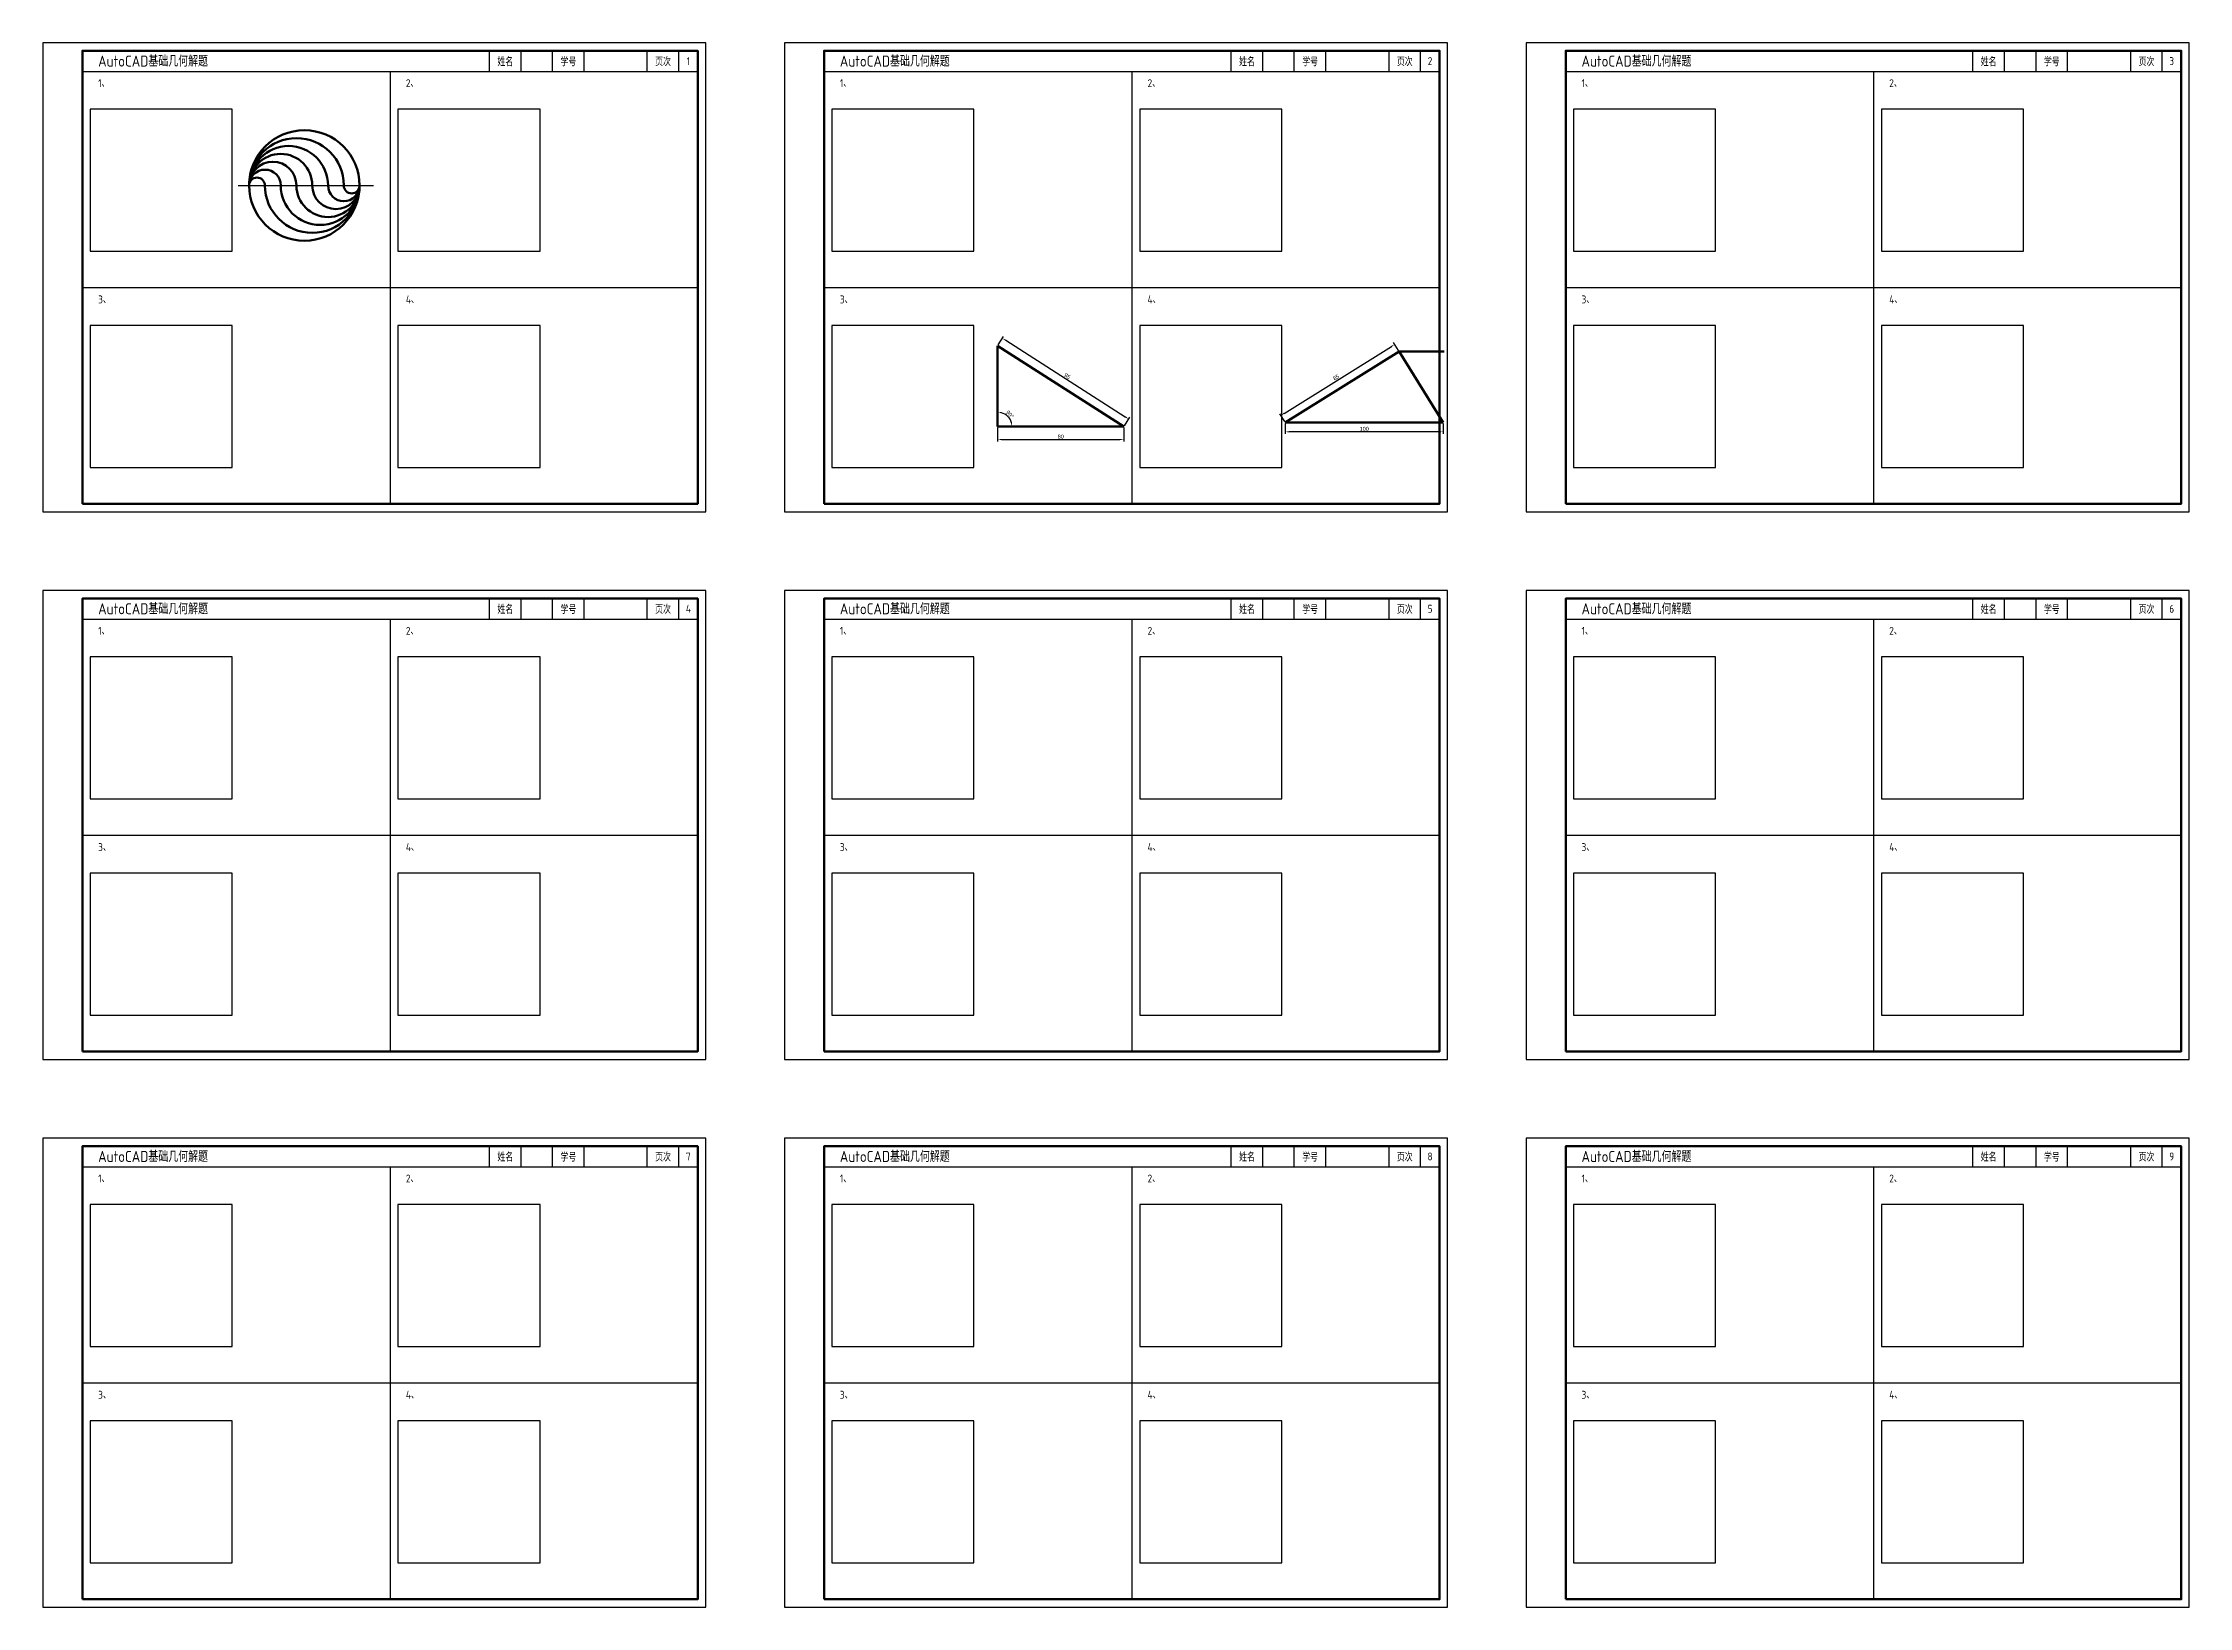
# Model space of a CAD drawing. Header units: millimetres. Extents: x 0 to 1360, y 0 to 991.
import ezdxf
from ezdxf.enums import TextEntityAlignment as Align

# ---------------------------------------------------------------- set-up
doc = ezdxf.new("R2010")
doc.units = ezdxf.units.MM
doc.header["$PDMODE"] = 3
doc.header["$PDSIZE"] = -2
doc.linetypes.add('CENTERX2', pattern=[101.6, 63.5, -12.7, 12.7, -12.7])
doc.layers.add('01 粗实线', color=7, linetype='Continuous', lineweight=50)
doc.layers.add('图框', color=7, linetype='Continuous', lineweight=50)
doc.layers.add('11 细文本', color=7, linetype='Continuous')
doc.styles.add('gb', font='gbenor.shx', dxfattribs={"bigfont": 'gbcbig.shx'})
doc.styles.get("Standard").update_dxf_attribs({"font": 'arial.ttf'})
doc.dimstyles.new('ISO-25', dxfattribs={"dimtxt": 2.5, "dimasz": 2.5, "dimexe": 1.25, "dimexo": 0.625, "dimtad": 1, "dimtxsty": 'Standard', "dimcen": 2.5, "dimadec": 0, "dimazin": 0, "dimtfac": 1, "dimtmove": 0, "dimatfit": 3, "dimfxl": 1, "dimarcsym": 0})

# ---------------------------------------------------------------- blocks, each defined once
blk = doc.blocks.new('*D1')
at = {"color": 0, "lineweight": -2, "transparency": 16777216}
for p, q in [((605.3, 799.7), (608.7, 805)), ((610.2, 802.6), (685.9, 754.1)), ((685.3, 748.4), (688.7, 753.8))]:
    blk.add_line(p, q, dxfattribs=at)
at = {"color": 0, "transparency": 16777216}
for points in [[(610.4, 802.9), (609.9, 802.2), (608, 803.9)], [(686.2, 754.4), (685.7, 753.7), (688, 752.7)]]:
    blk.add_solid(points, dxfattribs=at)
at = {"layer": 'Defpoints', "color": 0, "transparency": 16777216}
for p in [(605, 799.1), (688, 752.7), (685, 747.9)]:
    blk.add_point(p, dxfattribs=at)
at = {"color": 0, "transparency": 16777216, "insert": (649.1, 779.9), "char_height": 2.5, "attachment_point": 5, "rotation": 327.3631}
blk.add_mtext('95', dxfattribs=at)
blk = doc.blocks.new('*D2')
at = {"color": 0, "lineweight": -2, "transparency": 16777216}
for p, q in [((605, 747.3), (605, 738.4)), ((607.5, 739.7), (682.5, 739.7)), ((685, 747.3), (685, 738.4))]:
    blk.add_line(p, q, dxfattribs=at)
at = {"color": 0, "transparency": 16777216}
for points in [[(607.5, 740.1), (607.5, 739.3), (605, 739.7)], [(682.5, 740.1), (682.5, 739.3), (685, 739.7)]]:
    blk.add_solid(points, dxfattribs=at)
at = {"layer": 'Defpoints', "color": 0, "transparency": 16777216}
for p in [(605, 747.9), (685, 747.9), (685, 739.7)]:
    blk.add_point(p, dxfattribs=at)
at = {"color": 0, "transparency": 16777216, "insert": (645, 741.6), "char_height": 2.5, "attachment_point": 5}
blk.add_mtext('80', dxfattribs=at)
blk = doc.blocks.new('*D4')
at = {"color": 0, "linetype": 'Continuous', "lineweight": -2, "transparency": 16777216}
blk.add_arc((605, 747.9), 9.14, 15.7177, 74.2823, dxfattribs=at)
at = {"color": 0, "linetype": 'Continuous', "lineweight": 50, "transparency": 16777216}
for points in [[(607.4, 756.3), (607.5, 757.1), (605, 757)], [(614.2, 750.4), (613.4, 750.3), (614.1, 747.9)]]:
    blk.add_solid(points, dxfattribs=at)
at = {"layer": 'Defpoints', "color": 0, "linetype": 'Continuous', "lineweight": 50, "transparency": 16777216}
for p in [(605, 799.1), (612.9, 752.5), (605, 747.9), (605, 747.9), (685, 747.9)]:
    blk.add_point(p, dxfattribs=at)
at = {"color": 0, "linetype": 'Continuous', "lineweight": 50, "transparency": 16777216, "insert": (612.8, 755.7), "char_height": 2.5, "attachment_point": 5, "rotation": 315}
blk.add_mtext('90°', dxfattribs=at)
blk = doc.blocks.new('*D5')
at = {"color": 0, "linetype": 'Continuous', "lineweight": -2, "transparency": 16777216}
for p, q in [((786.6, 756.3), (854.5, 798.7)), ((859.1, 796.1), (855.9, 801.1)), ((787, 751.1), (783.8, 756.1))]:
    blk.add_line(p, q, dxfattribs=at)
at = {"color": 0, "linetype": 'Continuous', "lineweight": 50, "transparency": 16777216}
for points in [[(854.3, 799), (854.7, 798.3), (856.6, 800)], [(786.4, 756.7), (786.8, 756), (784.5, 755)]]:
    blk.add_solid(points, dxfattribs=at)
at = {"layer": 'Defpoints', "color": 0, "linetype": 'Continuous', "lineweight": 50, "transparency": 16777216}
for p in [(856.6, 800), (859.4, 795.5), (787.3, 750.5)]:
    blk.add_point(p, dxfattribs=at)
at = {"color": 0, "linetype": 'Continuous', "lineweight": 50, "transparency": 16777216, "insert": (819.5, 779.1), "char_height": 2.5, "attachment_point": 5, "rotation": 31.9657}
blk.add_mtext('85', dxfattribs=at)
blk = doc.blocks.new('*D6')
at = {"color": 0, "linetype": 'Continuous', "lineweight": -2, "transparency": 16777216}
for p, q in [((787.3, 749.9), (787.3, 743.4)), ((887.3, 749.9), (887.3, 743.4)), ((884.8, 744.6), (789.8, 744.6))]:
    blk.add_line(p, q, dxfattribs=at)
at = {"color": 0, "linetype": 'Continuous', "lineweight": 50, "transparency": 16777216}
for points in [[(789.8, 745), (789.8, 744.2), (787.3, 744.6)], [(884.8, 745), (884.8, 744.2), (887.3, 744.6)]]:
    blk.add_solid(points, dxfattribs=at)
at = {"layer": 'Defpoints', "color": 0, "linetype": 'Continuous', "lineweight": 50, "transparency": 16777216}
for p in [(787.3, 750.5), (887.3, 750.5), (787.3, 744.6)]:
    blk.add_point(p, dxfattribs=at)
at = {"color": 0, "linetype": 'Continuous', "lineweight": 50, "transparency": 16777216, "insert": (837.3, 746.5), "char_height": 2.5, "attachment_point": 5}
blk.add_mtext('100', dxfattribs=at)

msp = doc.modelspace()

# ---------------------------------------------------------------- linework, layer by layer
at = {"linetype": 'CENTERX2', "lineweight": -3, "ltscale": 50}
msp.add_line((123.815, 900.698), (209.549, 900.698), dxfattribs=at)
at = {"linetype": 'Continuous', "lineweight": 50}
for p, q in [((604.967, 799.13), (684.967, 747.895)), ((604.967, 799.13), (604.967, 747.895)), ((787.305, 750.52), (859.416, 795.52)), ((859.416, 795.52), (887.305, 750.52)), ((859.416, 795.52), (888.038, 795.52)), ((787.305, 750.52), (887.305, 750.52)), ((887.305, 750.52), (787.305, 750.52)), ((885, 750.52), (887.305, 750.52)), ((604.967, 747.895), (684.967, 747.895))]:
    msp.add_line(p, q, dxfattribs=at)
at = {"layer": '01 粗实线', "linetype": 'Continuous', "lineweight": 50}
for centre, radius, start, end in [((165.675, 900.698), 35, 0, 180), ((160.675, 900.698), 30, 0, 180), ((155.675, 900.698), 25, 0, 180), ((150.675, 900.698), 20, 0, 180), ((145.675, 900.698), 15, 0, 180), ((140.675, 900.698), 10, 0, 180), ((135.675, 900.698), 5, 0, 180), ((165.675, 900.698), 35, 180, 0), ((170.675, 900.698), 30, 180, 0), ((175.675, 900.698), 25, 180, 0), ((180.675, 900.698), 20, 180, 0), ((185.675, 900.698), 15, 180, 0), ((190.675, 900.698), 10, 180, 0), ((195.675, 900.698), 5, 180, 0)]:
    msp.add_arc(centre, radius, start, end, dxfattribs=at)
at = {"layer": '图框', "lineweight": -3}
for p, q in [((283, 973), (283, 986)), ((303, 973), (303, 986)), ((323, 973), (323, 986)), ((343, 973), (343, 986)), ((383, 973), (383, 986)), ((403, 973), (403, 986)), ((753, 973), (753, 986)), ((773, 973), (773, 986)), ((793, 973), (793, 986)), ((813, 973), (813, 986)), ((853, 973), (853, 986)), ((873, 973), (873, 986)), ((1223, 973), (1223, 986)), ((1243, 973), (1243, 986)), ((1263, 973), (1263, 986)), ((1283, 973), (1283, 986)), ((1323, 973), (1323, 986)), ((1343, 973), (1343, 986)), ((25, 973), (415, 973)), ((220, 973), (220, 699)), ((495, 973), (885, 973)), ((690, 973), (690, 699)), ((965, 973), (1355, 973)), ((1160, 973), (1160, 699)), ((25, 836), (415, 836)), ((495, 836), (885, 836)), ((965, 836), (1355, 836)), ((25, 626), (415, 626)), ((220, 626), (220, 352)), ((283, 626), (283, 639)), ((303, 626), (303, 639)), ((323, 626), (323, 639)), ((343, 626), (343, 639)), ((383, 626), (383, 639)), ((403, 626), (403, 639)), ((495, 626), (885, 626)), ((690, 626), (690, 352)), ((753, 626), (753, 639)), ((773, 626), (773, 639)), ((793, 626), (793, 639)), ((813, 626), (813, 639)), ((853, 626), (853, 639)), ((873, 626), (873, 639)), ((965, 626), (1355, 626)), ((1160, 626), (1160, 352)), ((1223, 626), (1223, 639)), ((1243, 626), (1243, 639)), ((1263, 626), (1263, 639)), ((1283, 626), (1283, 639)), ((1323, 626), (1323, 639)), ((1343, 626), (1343, 639)), ((25, 489), (415, 489)), ((495, 489), (885, 489)), ((965, 489), (1355, 489)), ((283, 279), (283, 292)), ((303, 279), (303, 292)), ((323, 279), (323, 292)), ((343, 279), (343, 292)), ((383, 279), (383, 292)), ((403, 279), (403, 292)), ((753, 279), (753, 292)), ((773, 279), (773, 292)), ((793, 279), (793, 292)), ((813, 279), (813, 292)), ((853, 279), (853, 292)), ((873, 279), (873, 292)), ((1223, 279), (1223, 292)), ((1243, 279), (1243, 292)), ((1263, 279), (1263, 292)), ((1283, 279), (1283, 292)), ((1323, 279), (1323, 292)), ((1343, 279), (1343, 292)), ((25, 279), (415, 279)), ((220, 279), (220, 5)), ((495, 279), (885, 279)), ((690, 279), (690, 5)), ((965, 279), (1355, 279)), ((1160, 279), (1160, 5)), ((25, 142), (415, 142)), ((495, 142), (885, 142)), ((965, 142), (1355, 142))]:
    msp.add_line(p, q, dxfattribs=at)
at = {"layer": '图框', "color": 4, "lineweight": -3}
for points in [[(0, 694), (420, 694), (420, 991), (0, 991)], [(470, 694), (890, 694), (890, 991), (470, 991)], [(940, 694), (1360, 694), (1360, 991), (940, 991)], [(0, 347), (420, 347), (420, 644), (0, 644)], [(470, 347), (890, 347), (890, 644), (470, 644)], [(940, 347), (1360, 347), (1360, 644), (940, 644)], [(0, 0), (420, 0), (420, 297), (0, 297)], [(470, 0), (890, 0), (890, 297), (470, 297)], [(940, 0), (1360, 0), (1360, 297), (940, 297)]]:
    msp.add_lwpolyline(points, close=True, dxfattribs=at)
at = {"layer": '图框'}
for points in [[(25, 699), (415, 699), (415, 986), (25, 986)], [(495, 699), (885, 699), (885, 986), (495, 986)], [(965, 699), (1355, 699), (1355, 986), (965, 986)], [(25, 352), (415, 352), (415, 639), (25, 639)], [(495, 352), (885, 352), (885, 639), (495, 639)], [(965, 352), (1355, 352), (1355, 639), (965, 639)], [(25, 5), (415, 5), (415, 292), (25, 292)], [(495, 5), (885, 5), (885, 292), (495, 292)], [(965, 5), (1355, 5), (1355, 292), (965, 292)]]:
    msp.add_lwpolyline(points, close=True, dxfattribs=at)
at = {"layer": '图框', "lineweight": -3}
for points in [[(30, 859), (120, 859), (120, 949), (30, 949)], [(225, 859), (315, 859), (315, 949), (225, 949)], [(500, 859), (590, 859), (590, 949), (500, 949)], [(695, 859), (785, 859), (785, 949), (695, 949)], [(970, 859), (1060, 859), (1060, 949), (970, 949)], [(1165, 859), (1255, 859), (1255, 949), (1165, 949)], [(30, 722), (120, 722), (120, 812), (30, 812)], [(225, 722), (315, 722), (315, 812), (225, 812)], [(500, 722), (590, 722), (590, 812), (500, 812)], [(695, 722), (785, 722), (785, 812), (695, 812)], [(970, 722), (1060, 722), (1060, 812), (970, 812)], [(1165, 722), (1255, 722), (1255, 812), (1165, 812)], [(30, 512), (120, 512), (120, 602), (30, 602)], [(225, 512), (315, 512), (315, 602), (225, 602)], [(500, 512), (590, 512), (590, 602), (500, 602)], [(695, 512), (785, 512), (785, 602), (695, 602)], [(970, 512), (1060, 512), (1060, 602), (970, 602)], [(1165, 512), (1255, 512), (1255, 602), (1165, 602)], [(30, 375), (120, 375), (120, 465), (30, 465)], [(225, 375), (315, 375), (315, 465), (225, 465)], [(500, 375), (590, 375), (590, 465), (500, 465)], [(695, 375), (785, 375), (785, 465), (695, 465)], [(970, 375), (1060, 375), (1060, 465), (970, 465)], [(1165, 375), (1255, 375), (1255, 465), (1165, 465)], [(30, 165), (120, 165), (120, 255), (30, 255)], [(225, 165), (315, 165), (315, 255), (225, 255)], [(500, 165), (590, 165), (590, 255), (500, 255)], [(695, 165), (785, 165), (785, 255), (695, 255)], [(970, 165), (1060, 165), (1060, 255), (970, 255)], [(1165, 165), (1255, 165), (1255, 255), (1165, 255)], [(30, 28), (120, 28), (120, 118), (30, 118)], [(225, 28), (315, 28), (315, 118), (225, 118)], [(500, 28), (590, 28), (590, 118), (500, 118)], [(695, 28), (785, 28), (785, 118), (695, 118)], [(970, 28), (1060, 28), (1060, 118), (970, 118)], [(1165, 28), (1255, 28), (1255, 118), (1165, 118)]]:
    msp.add_lwpolyline(points, close=True, dxfattribs=at)

# ---------------------------------------------------------------- texts
at = {"layer": '11 细文本', "char_height": 5, "attachment_point": 1, "style": 'gb'}
for s, insert in [('1、', (35, 968)), ('2、', (230, 968)), ('1、', (505, 968)), ('2、', (700, 968)), ('1、', (975, 968)), ('2、', (1170, 968)), ('3、', (35, 831)), ('4、', (230, 831)), ('3、', (505, 831)), ('4、', (700, 831)), ('3、', (975, 831)), ('4、', (1170, 831)), ('1、', (35, 621)), ('2、', (230, 621)), ('1、', (505, 621)), ('2、', (700, 621)), ('1、', (975, 621)), ('2、', (1170, 621)), ('3、', (35, 484)), ('4、', (230, 484)), ('3、', (505, 484)), ('4、', (700, 484)), ('3、', (975, 484)), ('4、', (1170, 484)), ('1、', (35, 274)), ('2、', (230, 274)), ('1、', (505, 274)), ('2、', (700, 274)), ('1、', (975, 274)), ('2、', (1170, 274)), ('3、', (35, 137)), ('4、', (230, 137)), ('3、', (505, 137)), ('4、', (700, 137)), ('3、', (975, 137)), ('4、', (1170, 137))]:
    msp.add_mtext_dynamic_manual_height_columns(s, width=110, gutter_width=12.5, heights=[0], dxfattribs=dict(at, insert=insert))
at = {"layer": '图框', "lineweight": -3, "style": 'gb'}
for p in [(35, 979.5), (505, 979.5), (975, 979.5), (35, 632.5), (505, 632.5), (975, 632.5), (35, 285.5), (505, 285.5), (975, 285.5)]:
    msp.add_text('AutoCAD基础几何解题', height=7, dxfattribs=at).set_placement(p, align=Align.MIDDLE_LEFT)
for s, p in [('姓名', (293, 979.5)), ('学号', (333, 979.5)), ('页次', (393, 979.5)), ('1', (409, 979.5)), ('姓名', (763, 979.5)), ('学号', (803, 979.5)), ('页次', (863, 979.5)), ('2', (879, 979.5)), ('姓名', (1233, 979.5)), ('学号', (1273, 979.5)), ('页次', (1333, 979.5)), ('3', (1349, 979.5)), ('姓名', (293, 632.5)), ('学号', (333, 632.5)), ('页次', (393, 632.5)), ('4', (409, 632.5)), ('姓名', (763, 632.5)), ('学号', (803, 632.5)), ('页次', (863, 632.5)), ('5', (879, 632.5)), ('姓名', (1233, 632.5)), ('学号', (1273, 632.5)), ('页次', (1333, 632.5)), ('6', (1349, 632.5)), ('姓名', (293, 285.5)), ('学号', (333, 285.5)), ('页次', (393, 285.5)), ('7', (409, 285.5)), ('姓名', (763, 285.5)), ('学号', (803, 285.5)), ('页次', (863, 285.5)), ('8', (879, 285.5)), ('姓名', (1233, 285.5)), ('学号', (1273, 285.5)), ('页次', (1333, 285.5)), ('9', (1349, 285.5))]:
    msp.add_text(s, height=5, dxfattribs=at).set_placement(p, align=Align.MIDDLE)

# ---------------------------------------------------------------- dimensions: what is measured, and where the dimension line sits
dim = msp.add_aligned_dim(p1=(604.967, 799.13), p2=(684.967, 747.895), distance=5.713, dimstyle='ISO-25')
dim.commit()
dim.dimension.update_dxf_attribs({"geometry": '*D1', "text_midpoint": (649.074, 779.924)})
at = {"linetype": 'Continuous', "lineweight": 50}
dim = msp.add_angular_dim_2l(base=(612.884, 752.466), line1=((604.967, 747.895), (684.967, 747.895)), line2=((604.967, 799.13), (604.967, 747.895)), dimstyle='ISO-25', dxfattribs=at)
dim.commit()
dim.dimension.update_dxf_attribs({"geometry": '*D4', "text_midpoint": (612.776, 755.704)})
dim = msp.add_aligned_dim(p1=(787.305, 750.52), p2=(859.416, 795.52), distance=5.303, dimstyle='ISO-25', dxfattribs=at)
dim.commit()
dim.dimension.update_dxf_attribs({"geometry": '*D5', "text_midpoint": (819.546, 779.132)})
dim = msp.add_linear_dim(base=(787.305, 744.626), p1=(887.305, 750.52), p2=(787.305, 750.52), dimstyle='ISO-25', dxfattribs=at)
dim.commit()
dim.dimension.update_dxf_attribs({"geometry": '*D6', "text_midpoint": (837.305, 746.527)})
dim = msp.add_linear_dim(base=(684.967, 739.682), p1=(604.967, 747.895), p2=(684.967, 747.895), dimstyle='ISO-25')
dim.commit()
dim.dimension.update_dxf_attribs({"geometry": '*D2', "text_midpoint": (644.967, 741.584)})

doc.saveas('drawing.dxf')
